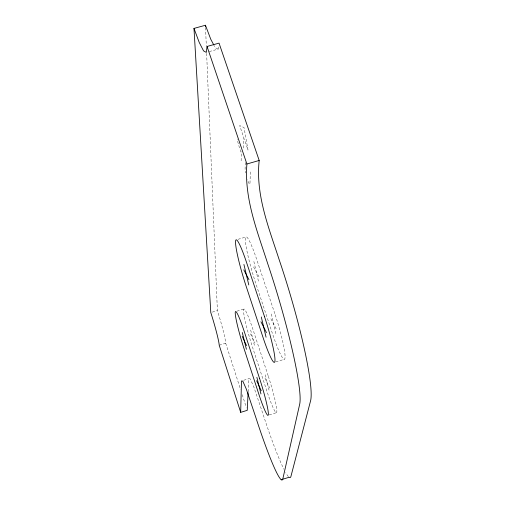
<?xml version="1.0" encoding="UTF-8"?>
<svg xmlns="http://www.w3.org/2000/svg" width="505" height="505" viewBox="0 0 505 505"><rect width="100%" height="100%" fill="white"/><g stroke="black" fill="none" stroke-linecap="round" stroke-linejoin="round"><path stroke-width="0.38" stroke-dasharray="2.52 1.89" d="M241.144 160.779L241.276 151.797M243.644 148.047L243.833 137.789L239.673 125.568L244.016 127.544L248.012 150.073L244.123 138.654M245.234 162.471L245.089 169.225A8.181 1.016 74.1 0 0 245.613 172.95M250.341 171.934L249.969 183.65A8.181 1.016 74.1 0 1 247.437 179.565M248.138 391.829L248.763 378.718L250.19 378.889L253.775 386.805L263.162 414.58A84.196 7.562 73 0 0 283.911 469.233M209.272 51.573L218.135 49.111L218.703 45.368M269.222 414.902L276.235 412.749M243.656 380.271L248.763 378.718M275.686 361.921L284.246 359.326M219.208 345.205L225.697 343.255A27.011 1.951 73.4 0 0 217.384 310.607L206.602 52.842M212.258 312.134L217.384 310.607M236.94 311.168L243.902 309.092M238.044 239.307L245.828 237.028M218.135 49.111L215.206 47.64L214.183 45.703M253.611 266.911L258.958 276.791M270.876 318.769L276.557 329.601M250.486 333.843L254.949 343.065M265.011 378.207L269.714 388.118M240.973 152.119L239.522 147.832A9.242 1.155 74.3 0 1 237.186 139.008M225.697 343.255L240.55 389.469M242.223 394.689L246.295 407.358M250.669 329.999L254.728 346.784M265.346 374.798L269.329 391.4M253.864 261.508L258.642 282.024M271.349 313.965L276.02 334.228M205.548 27.617L206.305 45.747M288.418 476.619A84.196 7.562 73 0 1 285.754 472.712M274.821 313.637L256.893 259.974A36.36 4.034 73.6 0 0 245.386 238.802A36.36 4.034 73.6 0 0 255.663 283.027L272.624 334.089A36.745 4.135 73.3 0 0 285.035 357.811A36.745 4.135 73.3 0 0 274.821 313.637M268.142 375.714L253.15 330.043A30.635 2.872 73.3 0 0 243.543 310.228A30.635 2.872 73.3 0 0 252.279 346.436L266.583 390.207A30.963 2.929 73.1 0 0 276.835 411.872A30.963 2.929 73.1 0 0 268.142 375.714"/><path stroke-width="0.76" d="M248.1 392.6L247.254 410.344L240.683 412.351L241.472 380.934L242.804 381.136L246.314 389.071L255.637 416.89A84.247 7.019 73 0 0 282.819 478.923L299.654 404.347A112.426 12.556 73.4 0 0 267.713 263.654C257.386 231.423 244.066 198.484 246.901 163.999L207.044 46.46L219.037 43.127L259.191 160.47C255.41 194.955 268.944 228.033 279.341 260.22A112.337 13.509 73.4 0 1 310.524 401.014L290.937 476.392A84.196 7.562 73 0 1 289.125 477.257L281.14 479.75M207.044 46.46L206.318 52.4L203.553 50.885L199.222 42.426L193.983 28.413L205.453 25.25L210.755 39.226L213.836 45.052M246.901 163.999L259.191 160.47M243.789 269.809L248.984 279.745M260.952 321.742L266.482 332.631M242.192 336.336L246.547 345.597M256.647 380.751L261.236 390.706M240.683 412.351L219.208 345.205A27.024 1.812 73.4 0 0 210.793 312.57L193.983 28.413M242.286 332.511L246.408 349.29M256.893 377.368L260.946 393.957M243.915 264.443L248.788 284.94M261.3 316.97L266.072 337.22M205.453 25.25L205.516 26.828M264.544 316.717L246.724 262.972A36.385 3.75 73.5 0 0 235.545 241.687A36.385 3.75 73.5 0 0 246.023 285.887L262.89 337.018A36.777 3.838 73.3 0 0 274.96 360.86A36.777 3.838 73.3 0 0 264.544 316.717M259.526 378.333L244.609 332.606A30.654 2.67 73.3 0 0 235.235 312.709A30.654 2.67 73.3 0 0 244.117 348.892L258.352 392.72A30.982 2.721 73.1 0 0 268.363 414.472A30.982 2.721 73.1 0 0 259.526 378.333"/></g></svg>
